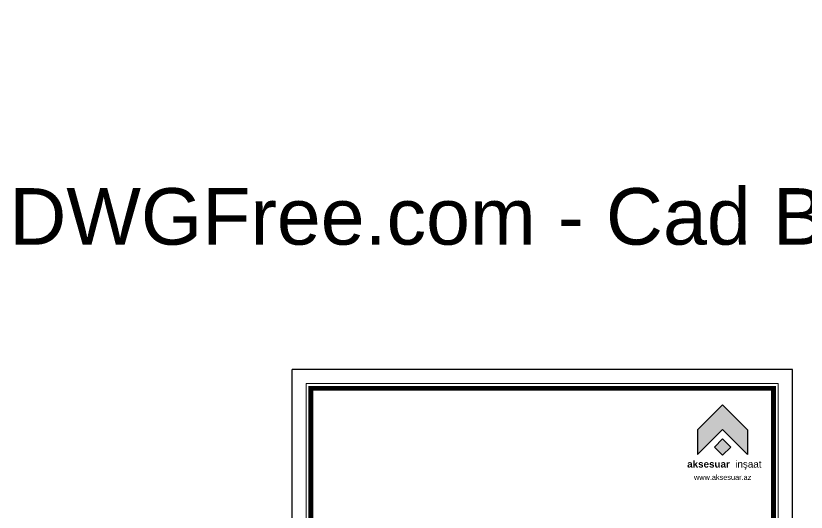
# Model space of a CAD drawing. Header units: inches. Extents: x -802 to 6464, y -987 to 5796.
# Drawn here: x -590 to 3638, y 3140 to 5796 of the extents above; entities that cross this region are included whole.
import ezdxf

# ---------------------------------------------------------------- set-up
doc = ezdxf.new("R2010")
doc.units = ezdxf.units.IN
doc.header["$MEASUREMENT"] = 0
doc.linetypes.add('HIDDEN', pattern=[0.375, 0.25, -0.125])
doc.layers.add('DwgFree.com', color=7, linetype='Continuous')
doc.layers.add('furniture', color=245, linetype='Continuous', lineweight=20)
doc.styles.get("Standard").update_dxf_attribs({"font": 'arial.ttf'})

# ---------------------------------------------------------------- blocks, each defined once
blk = doc.blocks.new('SHEET DIKEY')
for color, points in [(152, [(-3783.3, 918.4), (-3730.8, 865.9), (-3730.8, 917.4), (-3783.3, 969.9), (-3835.8, 917.4), (-3835.8, 865.9)]), (20, [(-3783.3, 864.4), (-3766.3, 881.4), (-3783.3, 898.3), (-3800.3, 881.4)])]:
    blk.add_hatch(color=color).paths.add_polyline_path(points)
at = {"layer": 'furniture'}
blk.add_hatch(color=38, dxfattribs=at).paths.add_polyline_path([(-4358.9, -287.8), (-4346.4, -287.8), (-4346.4, -275.3), (-4358.9, -275.3)])
at = {"color": 152}
for p, q in [((-3835.8, 917.4), (-3783.3, 969.9)), ((-3730.8, 917.4), (-3783.3, 969.9)), ((-3783.3, 918.4), (-3835.8, 865.9)), ((-3835.8, 917.4), (-3835.8, 865.9)), ((-3730.8, 865.9), (-3783.3, 918.4)), ((-3730.8, 917.4), (-3730.8, 865.9))]:
    blk.add_line(p, q, dxfattribs=at)
at = {"color": 8, "linetype": 'HIDDEN', "ltscale": 5}
blk.add_lwpolyline([(-4686.5, 1044.3), (-4686.5, -440.7), (-3636.5, -440.7), (-3636.5, 1044.3)], close=True, dxfattribs=at)
at = {"color": 20}
blk.add_lwpolyline([(-3783.3, 864.4), (-3766.3, 881.4), (-3783.3, 898.3), (-3800.3, 881.4)], close=True, dxfattribs=at)
at = {"layer": 'furniture', "color": 38}
for points in [[(-4656.5, 1014.3), (-4656.5, -410.7), (-3666.5, -410.7), (-3666.5, 1014.3)], [(-4358.9, -287.8), (-4346.4, -287.8), (-4346.4, -275.3), (-4358.9, -275.3)]]:
    blk.add_lwpolyline(points, close=True, dxfattribs=at)
at = {"layer": 'furniture', "const_width": 10}
blk.add_lwpolyline([(-4646.5, 1004.3), (-4646.5, -400.7), (-3676.5, -400.7), (-3676.5, 1004.3)], close=True, dxfattribs=at)
at = {"layer": 'furniture', "color": 38}
blk.add_lwpolyline([(-4615, -281.5), (-4358.9, -281.5)], dxfattribs=at)
at = {"color": 38, "attachment_point": 1}
for s, insert, char_height, width in [('{\\fArial|b1|i0|c0|p34;aksesua\\fArial|b1|i0|c162|p34;r\\fArial|b0|i0|c162|p34; \\fArial|b0|i0|c0|p34; \\fArial|b0|i0|c162|p34;inşaat}', (-3857.6, 853), 14.7553, 161.901), ('{\\fArial|b0|i0|c0|p34;www.aksesuar.az}', (-3843.3, 823.4), 10.99, 127.407)]:
    blk.add_mtext(s, dxfattribs=dict(at, insert=insert, char_height=char_height, width=width))
at = {"layer": 'furniture', "color": 38, "char_height": 16.785, "attachment_point": 1}
for s, insert, width in [('{\\fArial|b0|i0|c178|p34;FARHANG HASAN\\PArchitecture And design}', (-4612.2, -228.7), 338.191), ('{\\fArial|b0|i0|c0|p34;AKSESUAR INSAAT\\PIraq, Erbil, Ankawa street, Bahtiyari.\\P+964 750 835 0055 / +964 750 836 0055}', (-4610.3, -304.1), 670.437)]:
    blk.add_mtext(s, dxfattribs=dict(at, insert=insert, width=width))

msp = doc.modelspace()

# ---------------------------------------------------------------- block references
at = {"xscale": 2.5515, "yscale": 2.5515, "zscale": 2.5515}
msp.add_blockref('SHEET DIKEY', (12844, 1239.5), dxfattribs=at)

# ---------------------------------------------------------------- texts
at = {"layer": 'DwgFree.com'}
msp.add_text('DWGFree.com - Cad Blocks Free', height=302.387, dxfattribs=at).set_placement((-624.6, 4571.1))
at = {"layer": 'DwgFree.com', "insert": (-305.2, 5795.8), "char_height": 0.2, "attachment_point": 1}
msp.add_mtext_dynamic_manual_height_columns('DWGFree.com - Cad Blocks Free', width=241.91, gutter_width=1, heights=[0], dxfattribs=at)

doc.saveas('drawing.dxf')
